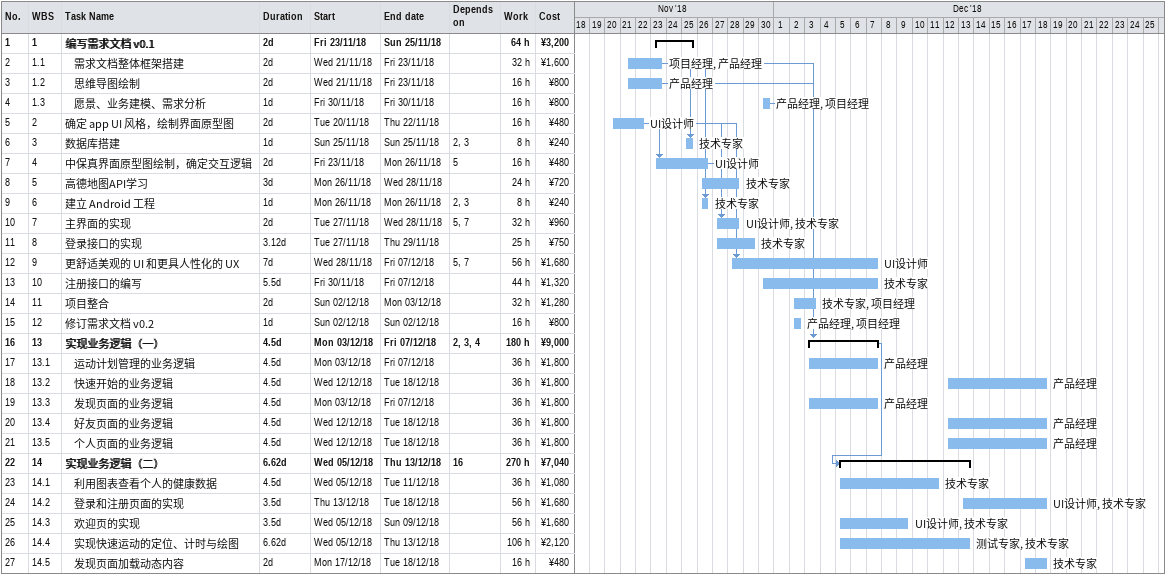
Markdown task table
| ID | WBS | Task | Duration | Start | Finish | Predecessors | Resources | Work (h) | Cost (¥) |
|---|---|---|---|---|---|---|---|---|---|
| 1 | 1 | **编写需求文档 v0.1** | 2d | 2018-11-23 | 2018-11-25 |  |  | 64 | 3200 |
| 2 | 1.1 | 需求文档整体框架搭建 | 2d | 2018-11-21 | 2018-11-23 |  | 项目经理, 产品经理 | 32 | 1600 |
| 3 | 1.2 | 思维导图绘制 | 2d | 2018-11-21 | 2018-11-23 |  | 产品经理 | 16 | 800 |
| 4 | 1.3 | 愿景、业务建模、需求分析 | 1d | 2018-11-30 | 2018-11-30 |  | 产品经理, 项目经理 | 16 | 800 |
| 5 | 2 | 确定 app UI 风格，绘制界面原型图 | 2d | 2018-11-20 | 2018-11-22 |  | UI设计师 | 16 | 480 |
| 6 | 3 | 数据库搭建 | 1d | 2018-11-25 | 2018-11-25 | 2, 3 | 技术专家 | 8 | 240 |
| 7 | 4 | 中保真界面原型图绘制，确定交互逻辑 | 2d | 2018-11-23 | 2018-11-26 | 5 | UI设计师 | 16 | 480 |
| 8 | 5 | 高德地图API学习 | 3d | 2018-11-26 | 2018-11-28 |  | 技术专家 | 24 | 720 |
| 9 | 6 | 建立 Android 工程 | 1d | 2018-11-26 | 2018-11-26 | 2, 3 | 技术专家 | 8 | 240 |
| 10 | 7 | 主界面的实现 | 2d | 2018-11-27 | 2018-11-28 | 5, 7 | UI设计师, 技术专家 | 32 | 960 |
| 11 | 8 | 登录接口的实现 | 3.12d | 2018-11-27 | 2018-11-29 |  | 技术专家 | 25 | 750 |
| 12 | 9 | 更舒适美观的 UI 和更具人性化的 UX | 7d | 2018-11-28 | 2018-12-07 | 5, 7 | UI设计师 | 56 | 1680 |
| 13 | 10 | 注册接口的编写 | 5.5d | 2018-11-30 | 2018-12-07 |  | 技术专家 | 44 | 1320 |
| 14 | 11 | 项目整合 | 2d | 2018-12-02 | 2018-12-03 |  | 技术专家, 项目经理 | 32 | 1280 |
| 15 | 12 | 修订需求文档 v0.2 | 1d | 2018-12-02 | 2018-12-02 |  | 产品经理, 项目经理 | 16 | 800 |
| 16 | 13 | **实现业务逻辑（一）** | 4.5d | 2018-12-03 | 2018-12-07 | 2, 3, 4 |  | 180 | 9000 |
| 17 | 13.1 | 运动计划管理的业务逻辑 | 4.5d | 2018-12-03 | 2018-12-07 |  | 产品经理 | 36 | 1800 |
| 18 | 13.2 | 快速开始的业务逻辑 | 4.5d | 2018-12-12 | 2018-12-18 |  | 产品经理 | 36 | 1800 |
| 19 | 13.3 | 发现页面的业务逻辑 | 4.5d | 2018-12-03 | 2018-12-07 |  | 产品经理 | 36 | 1800 |
| 20 | 13.4 | 好友页面的业务逻辑 | 4.5d | 2018-12-12 | 2018-12-18 |  | 产品经理 | 36 | 1800 |
| 21 | 13.5 | 个人页面的业务逻辑 | 4.5d | 2018-12-12 | 2018-12-18 |  | 产品经理 | 36 | 1800 |
| 22 | 14 | **实现业务逻辑（二）** | 6.62d | 2018-12-05 | 2018-12-13 | 16 |  | 270 | 7040 |
| 23 | 14.1 | 利用图表查看个人的健康数据 | 4.5d | 2018-12-05 | 2018-12-11 |  | 技术专家 | 36 | 1080 |
| 24 | 14.2 | 登录和注册页面的实现 | 3.5d | 2018-12-13 | 2018-12-18 |  | UI设计师, 技术专家 | 56 | 1680 |
| 25 | 14.3 | 欢迎页的实现 | 3.5d | 2018-12-05 | 2018-12-09 |  | UI设计师, 技术专家 | 56 | 1680 |
| 26 | 14.4 | 实现快速运动的定位、计时与绘图 | 6.62d | 2018-12-05 | 2018-12-13 |  | 测试专家, 技术专家 | 106 | 2120 |
| 27 | 14.5 | 发现页面加载动态内容 | 2d | 2018-12-17 | 2018-12-18 |  | 技术专家 | 16 | 480 |
